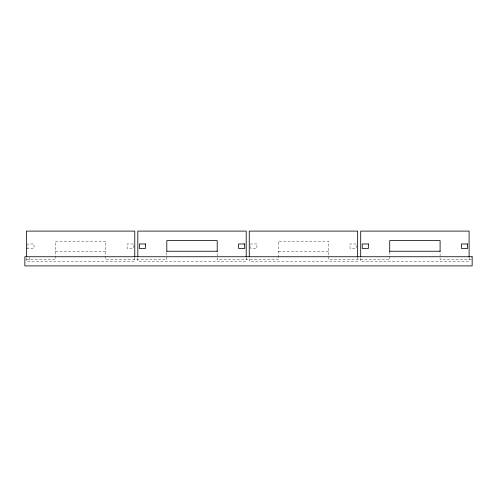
<?xml version="1.0" encoding="UTF-8"?>
<svg xmlns="http://www.w3.org/2000/svg" width="497" height="497" viewBox="0 0 497 497"><rect width="100%" height="100%" fill="white"/><g stroke="black" fill="none" stroke-linecap="round" stroke-linejoin="round"><path stroke-width="0.37" stroke-dasharray="2.48 1.86" d="M26.378 248.45L34.007 248.45L34.007 243.971L27.9 243.971L27.9 248.45M55.384 251.805L105.762 251.805M278.27 251.805L328.647 251.805M26.378 259.794L55.384 259.794L55.384 241.169L105.762 241.169L105.762 259.794L166.824 259.794L166.824 251.246M471.386 259.794L440.093 259.794L440.093 251.96M469.1 257.508L469.1 261.323L360.704 261.323L360.704 256.744M389.71 251.96L389.71 259.794L328.647 259.794L328.647 241.169L278.27 241.169L278.27 259.794L217.201 259.794L217.201 251.246M357.654 256.744L357.654 261.323L249.264 261.323L249.264 257.508M246.208 257.508L246.208 261.323L137.818 261.323L137.818 257.508M134.768 257.508L134.768 261.323L26.378 261.323L26.378 257.508M29.429 257.508L29.429 261.323M133.239 243.971L127.133 243.971L127.133 248.45L133.239 248.45L133.239 243.971M256.899 243.971L250.792 243.971L250.792 248.45L256.899 248.45L256.899 243.971M356.125 243.971L350.018 243.971L350.018 248.45L356.125 248.45L356.125 243.971"/><path stroke-width="0.75" d="M166.824 251.246L217.201 251.246M389.71 251.246L440.093 251.246M469.1 256.744L469.1 231.099L360.704 231.099L360.704 256.744M440.093 251.507L440.093 240.61L389.71 240.61L389.71 251.507M357.654 256.744L357.654 231.099L249.264 231.099L249.264 256.744M246.208 256.744L246.208 231.099L137.818 231.099L137.818 256.744M217.201 251.507L217.201 240.61L166.824 240.61L166.824 251.358M134.768 256.744L134.768 231.099L26.378 231.099L26.378 256.744M145.453 243.971L139.346 243.971L139.346 248.45L145.453 248.45L145.453 243.971M244.686 243.971L238.579 243.971L238.579 248.45L244.686 248.45L244.686 243.971M368.339 243.971L362.232 243.971L362.232 248.45L368.339 248.45L368.339 243.971M467.571 243.971L461.464 243.971L461.464 248.45L467.571 248.45L467.571 243.971M472.15 256.744L24.85 256.744L24.85 265.901L472.15 265.901L472.15 256.744"/></g></svg>
